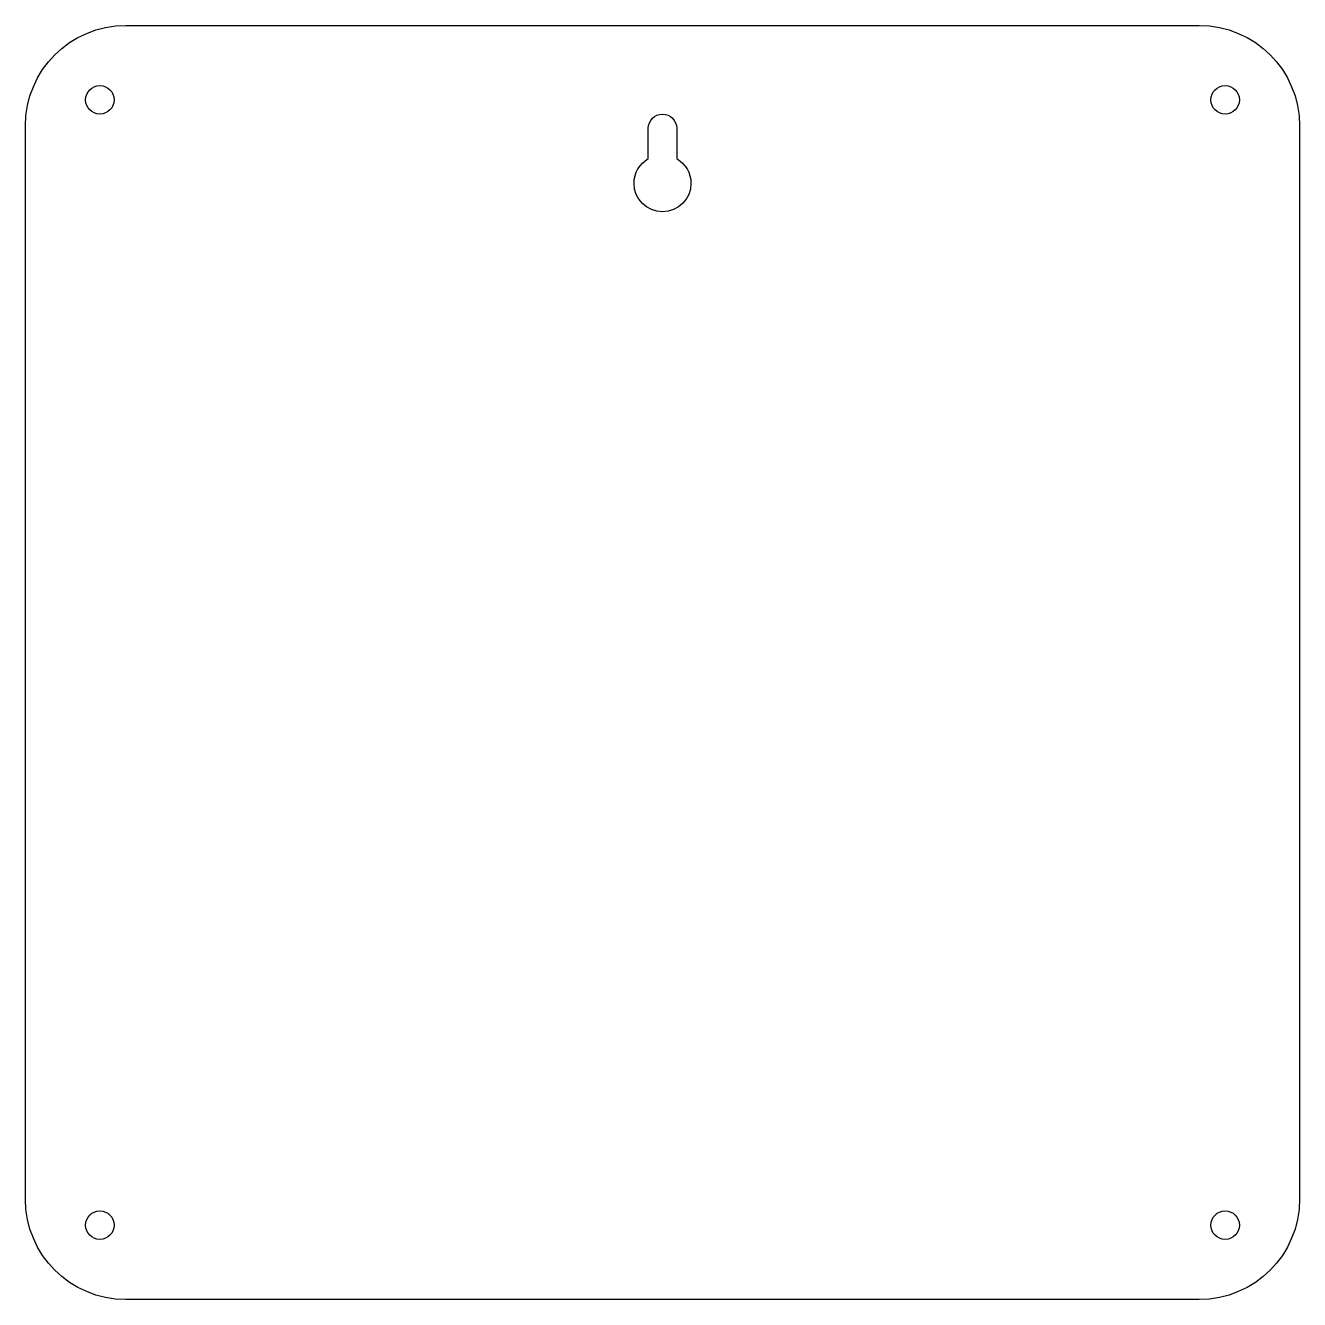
# Model space of a CAD drawing. Header units: inches. Extents: x 10 to 190, y -189 to -11.
import ezdxf

# ---------------------------------------------------------------- set-up
doc = ezdxf.new("R2010")
doc.units = ezdxf.units.IN
doc.header["$MEASUREMENT"] = 0
doc.layers.add('Livello 1', color=7, linetype='Continuous')

# ---------------------------------------------------------------- blocks, each defined once
blk = doc.blocks.new('block 2')
at = {"layer": 'Livello 1', "color": 7, "lineweight": 25, "true_color": 0xffffff}
for points in [[(22.95, -20.95), (22.95, -19.84), (22.06, -18.95), (20.95, -18.95), (19.85, -18.95), (18.95, -19.84), (18.95, -20.95), (18.95, -22.05), (19.85, -22.95), (20.95, -22.95), (22.06, -22.95), (22.95, -22.05), (22.95, -20.95), (22.95, -20.95), (22.95, -20.95), (22.95, -20.95)], [(181.05, -20.95), (181.05, -19.84), (180.16, -18.95), (179.05, -18.95), (177.94, -18.95), (177.05, -19.84), (177.05, -20.95), (177.05, -22.05), (177.94, -22.95), (179.05, -22.95), (180.16, -22.95), (181.05, -22.05), (181.05, -20.95), (181.05, -20.95), (181.05, -20.95), (181.05, -20.95)], [(22.95, -179.05), (22.95, -177.94), (22.06, -177.05), (20.95, -177.05), (19.85, -177.05), (18.95, -177.94), (18.95, -179.05), (18.95, -180.16), (19.85, -181.05), (20.95, -181.05), (22.06, -181.05), (22.95, -180.16), (22.95, -179.05), (22.95, -179.05), (22.95, -179.05), (22.95, -179.05)], [(181.05, -179.05), (181.05, -177.94), (180.16, -177.05), (179.05, -177.05), (177.94, -177.05), (177.05, -177.94), (177.05, -179.05), (177.05, -180.16), (177.94, -181.05), (179.05, -181.05), (180.16, -181.05), (181.05, -180.16), (181.05, -179.05), (181.05, -179.05), (181.05, -179.05), (181.05, -179.05)]]:
    blk.add_open_spline(points, degree=3, knots=[0, 0, 0, 0, 1, 1, 1, 2, 2, 2, 3, 3, 3, 4, 4, 4, 5, 5, 5, 5], dxfattribs=at)

msp = doc.modelspace()

# ---------------------------------------------------------------- linework, layer by layer
at = {"layer": 'Livello 1', "color": 7, "lineweight": 25, "true_color": 0xffffff}
for points in [[(175.42, -189.5), (183.2, -189.5), (189.5, -183.2), (189.5, -175.42), (189.5, -175.42), (189.5, -24.58), (189.5, -24.58), (189.5, -16.8), (183.2, -10.5), (175.42, -10.5), (175.42, -10.5), (24.58, -10.5), (24.58, -10.5), (16.8, -10.5), (10.5, -16.8), (10.5, -24.58), (10.5, -24.58), (10.5, -175.42), (10.5, -175.42), (10.5, -183.2), (16.8, -189.5), (24.58, -189.5), (24.58, -189.5), (175.42, -189.5), (175.42, -189.5)], [(102, -29.21), (102, -29.21), (102, -24.95), (102, -24.95), (102, -23.85), (101.1, -22.95), (100, -22.95), (98.9, -22.95), (98, -23.85), (98, -24.95), (98, -24.95), (98, -29.21), (98, -29.21), (96.81, -29.91), (96, -31.19), (96, -32.67), (96, -34.88), (97.79, -36.67), (100, -36.67), (102.21, -36.67), (104, -34.88), (104, -32.67), (104, -31.19), (103.19, -29.91), (102, -29.21)]]:
    msp.add_open_spline(points, degree=3, knots=[0, 0, 0, 0, 1, 1, 1, 2, 2, 2, 3, 3, 3, 4, 4, 4, 5, 5, 5, 6, 6, 6, 7, 7, 7, 8, 8, 8, 8], dxfattribs=at)

# ---------------------------------------------------------------- block references
at = {"layer": 'Livello 1'}
msp.add_blockref('block 2', (0, 0), dxfattribs=at)

doc.saveas('drawing.dxf')
